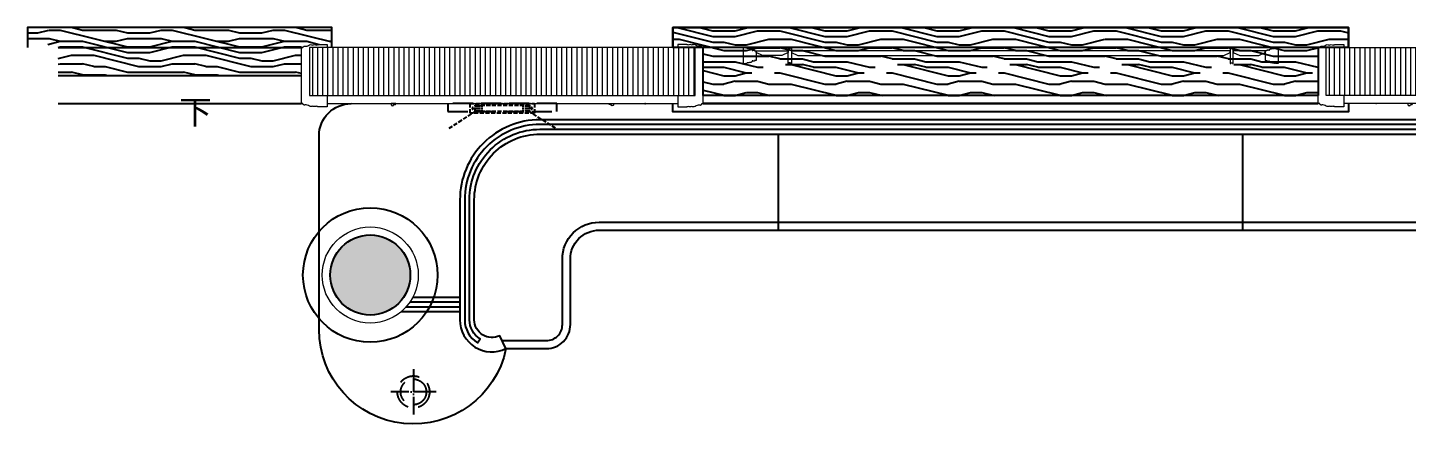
# Model space of a CAD drawing. Header units: millimetres. Extents: x 6321 to 120763, y -355 to 15211.
# Drawn here: x 103543 to 112154, y 11202 to 13704 of the extents above; entities that cross this region are included whole.
import ezdxf

# ---------------------------------------------------------------- set-up
doc = ezdxf.new("R2010")
doc.units = ezdxf.units.MM
for name, pattern in [('DASH', [0.35, 0.25, -0.1]), ('DASHED', [19.05, 12.7, -6.35]), ('DOTE', [61.468, 50.8, -5.08, 0.508, -5.08]), ('HIDDEN2', [0.1875, 0.125, -0.0625])]:
    doc.linetypes.add(name, pattern=pattern)
for name, color, linetype, lineweight in [('_ACM-A-WALL-HACH', 251, 'Continuous', 9), ('I-PL-WALL-FHINISH', 73, 'Continuous', 13), ('I-WALL', 6, 'Continuous', 13)]:
    doc.layers.add(name, color=color, linetype=linetype, lineweight=lineweight)
for name, color, linetype in [('A-LOL061W1', 252, 'Continuous'), ('A-stairs', 2, 'Continuous'), ('D-BASE-WALL', 4, 'Continuous'), ('I-FC-HATCH', 8, 'Continuous'), ('I-PL-FURN', 1, 'DASH'), ('I-PL-IDS-MILL', 40, 'Continuous'), ('I-PL-LIGHT', 1, 'HIDDEN2'), ('I-RCP', 2, 'Continuous'), ('I-RCP-COVER', 10, 'Continuous'), ('ID-TEXT-HEADING-3', 3, 'Continuous')]:
    doc.layers.add(name, color=color, linetype=linetype)
doc.styles.add('Arial', font='ARIALUNI.ttf')
pattern_1 = [(90, (52333.197, -59060.632), (-31.75, 0), [])]

# ---------------------------------------------------------------- blocks, each defined once
blk = doc.blocks.new('K_09291619781205185865')
at = {"layer": 'I-PL-IDS-MILL'}
for p, q in [((-3510.6, 790), (-3805.2, 790)), ((3369.4, 790), (3664.1, 790)), ((-3510.6, 700), (-3877.9, 700)), ((3369.4, 700), (3736.8, 700))]:
    blk.add_line(p, q, dxfattribs=at)
at = {"layer": 'I-PL-IDS-MILL', "color": 8}
for p, q in [((-3510.6, 730), (-3846.9, 730)), ((-3510.6, 760), (-3823.3, 760)), ((3369.4, 760), (3682.2, 760)), ((3369.4, 730), (3705.8, 730))]:
    blk.add_line(p, q, dxfattribs=at)
at = {"layer": 'I-PL-IDS-MILL'}
for points in [[(-3222.8, 470.3, -0.902706), (-4390.6, 590), (-4390.6, 1800, -0.414214), (-4190.6, 2000)], [(4049.4, 2000, -0.414214), (4249.4, 1800), (4249.4, 590, -0.902706), (3081.7, 470.3)], [(-3247.2, 520.3), (-2970.6, 520.3, 0.414214), (-2870.6, 620.3), (-2870.6, 1030, -0.414214), (-2640.6, 1260), (2499.4, 1260, -0.414214), (2729.4, 1030), (2729.4, 620.3, 0.414214), (2829.4, 520.3), (3106.1, 520.3)]]:
    blk.add_lwpolyline(points, format="xyb", dxfattribs=at)
blk.add_lwpolyline([(-1990.6, 2000.1), (1849.4, 2000.1)], dxfattribs=at)
blk.add_lwpolyline([(2869.4, 1900), (-3010.6, 1900, 0.414214), (-3510.6, 1400), (-3510.6, 650, 0.554397), (-3222.8, 470.3), (-3262.3, 551.1, -0.554397), (-3420.6, 650), (-3420.6, 1400, -0.414214), (-3010.6, 1810), (2869.4, 1810, -0.414214), (3279.4, 1400), (3279.4, 650, -0.554397), (3121.2, 551.1), (3081.7, 470.3, 0.554397), (3369.4, 650), (3369.4, 1400, 0.414214)], format="xyb", close=True, dxfattribs=at)
at = {"layer": 'I-PL-IDS-MILL', "color": 8}
blk.add_lwpolyline([(3243.6, 531.3), (3259.5, 505.8, 0.258654), (3339.4, 650), (3339.4, 1400, 0.414214), (2869.4, 1870), (-3010.6, 1870, 0.414214), (-3480.6, 1400), (-3480.6, 650, 0.258654), (-3400.6, 505.8), (-3384.7, 531.3, -0.258654), (-3450.6, 650), (-3450.6, 1400, -0.414214), (-3010.6, 1840), (2869.4, 1840, -0.414214), (3309.4, 1400), (3309.4, 650, -0.258654)], format="xyb", close=True, dxfattribs=at)
for points in [[(-1520.6, 1210), (-1520.6, 1810)], [(1379.4, 1210), (1379.4, 1810)]]:
    blk.add_lwpolyline(points, dxfattribs=at)
blk.add_lwpolyline([(-3222.8, 470.3), (-2970.6, 470.3, 0.414214), (-2820.6, 620.3), (-2820.6, 1030, -0.414214), (-2640.6, 1210), (2499.4, 1210, -0.414214), (2679.4, 1030), (2679.4, 620.3, 0.414214), (2829.4, 470.3), (3081.7, 470.3)], format="xyb", dxfattribs=at)
blk = doc.blocks.new('K_09291619781205151933')
at = {"layer": 'I-PL-WALL-FHINISH'}
for points in [[(-1646.6, 97.3), (-1653.4, 97.3), (-1653.4, 100), (-1670, 100), (-1670, 0), (-1653.4, 0), (-1653.4, 2.7), (-1646.6, 2.7)], [(-1375.1, 100), (-1370.1, 100), (-1370.1, 0), (-1375.1, 0), (-1375.1, 5.1), (-1385, 5.1), (-1385, 0), (-1390, 0), (-1390, 100), (-1385, 100)], [(-1375.1, 100), (-1375.1, 95.4), (-1385, 95.4), (-1385, 100)], [(1375.1, 100), (1370.1, 100), (1370.1, 0), (1375.1, 0), (1375.1, 5.1), (1385, 5.1), (1385, 0), (1390, 0), (1390, 100), (1385, 100)], [(1375.1, 100), (1375.1, 95.4), (1385, 95.4), (1385, 100)], [(1646.6, 97.3), (1653.4, 97.3), (1653.4, 100), (1670, 100), (1670, 0), (1653.4, 0), (1653.4, 2.7), (1646.6, 2.7)]]:
    blk.add_lwpolyline(points, dxfattribs=at)
for points in [[(-1614.5, 84.5), (-1614.5, 81.8), (-1611.1, 81.8), (-1611.1, 84.5), (-1599.6, 84.5), (-1599.6, 80), (-1590, 80), (-1590, 20), (-1599.6, 20), (-1599.6, 15.5), (-1611.1, 15.5), (-1611.1, 18.2), (-1614.5, 18.2), (-1614.5, 15.5, -0.002927)], [(1614.5, 84.5), (1614.5, 81.8), (1611.1, 81.8), (1611.1, 84.5), (1599.6, 84.5), (1599.6, 80), (1590, 80), (1590, 20), (1599.6, 20), (1599.6, 15.5), (1611.1, 15.5), (1611.1, 18.2), (1614.5, 18.2), (1614.5, 15.5, 0.002927)]]:
    blk.add_lwpolyline(points, format="xyb", dxfattribs=at)
for points in [[(-1590, 80), (-1390, 80), (-1390, 70), (-1430, 50), (-1550, 50), (-1590, 70)], [(1370.1, 80), (-1370.1, 80), (-1370.1, 70), (-1330.1, 50), (1330.1, 50), (1370.1, 70)], [(1590, 80), (1390, 80), (1390, 70), (1430, 50), (1550, 50), (1590, 70)]]:
    blk.add_lwpolyline(points, close=True, dxfattribs=at)
for points in [[(-1643.7, 95), (-1644.1, 94.9), (-1644.4, 95), (-1644.9, 95.1), (-1645.4, 95.4), (-1645.8, 95.8), (-1646.3, 96.5), (-1646.6, 97.3)], [(-1635.1, 94.3), (-1637.4, 94.6), (-1640.9, 94.9), (-1642.3, 95), (-1643.7, 95)], [(-1614.5, 84.5), (-1614.8, 85.9), (-1615.4, 87.1), (-1619.1, 90.2), (-1622.6, 92), (-1628.1, 93.4), (-1635.1, 94.3)], [(1614.5, 84.5), (1614.8, 85.9), (1615.4, 87.1), (1619.1, 90.2), (1622.6, 92), (1628.1, 93.4), (1635.1, 94.3)], [(1635.1, 94.3), (1637.4, 94.6), (1640.9, 94.9), (1642.3, 95), (1643.7, 95)], [(1643.7, 95), (1644.1, 94.9), (1644.4, 95), (1644.9, 95.1), (1645.4, 95.4), (1645.8, 95.8), (1646.3, 96.5), (1646.6, 97.3)], [(-1643.7, 5), (-1644.1, 5.1), (-1644.4, 5), (-1644.9, 4.9), (-1645.4, 4.6), (-1645.8, 4.2), (-1646.3, 3.5), (-1646.6, 2.7)], [(-1635.1, 5.7), (-1637.4, 5.4), (-1640.9, 5.1), (-1642.3, 5), (-1643.7, 5)], [(-1614.5, 15.5), (-1614.8, 14.1), (-1615.4, 12.9), (-1619.1, 9.8), (-1622.6, 8), (-1628.1, 6.6), (-1635.1, 5.7)], [(1614.5, 15.5), (1614.8, 14.1), (1615.4, 12.9), (1619.1, 9.8), (1622.6, 8), (1628.1, 6.6), (1635.1, 5.7)], [(1635.1, 5.7), (1637.4, 5.4), (1640.9, 5.1), (1642.3, 5), (1643.7, 5)], [(1643.7, 5), (1644.1, 5.1), (1644.4, 5), (1644.9, 4.9), (1645.4, 4.6), (1645.8, 4.2), (1646.3, 3.5), (1646.6, 2.7)]]:
    blk.add_spline(points, degree=3, dxfattribs=at)
blk = doc.blocks.new('*U17')
at = {"layer": 'I-PL-WALL-FHINISH'}
blk.add_lwpolyline([(0, 0), (2190, 0)], dxfattribs=at)
for points in [[(205, -1), (200, -1), (200, 0), (205, 0)], [(1985, -1), (1990, -1), (1990, 0), (1985, 0)]]:
    blk.add_lwpolyline(points, close=True, dxfattribs=at)
for points in [[(400, 0), (400, -8, -0.320816), (402.7, -10.6), (403.3, -10.6, 0.466827), (414.7, -10.6), (415.3, -10.6, -0.468154), (422.7, -5.5), (423.3, -4.8, 0.645582), (426.7, -4.6), (427.3, -4.6, -0.415157), (430, -3.3), (430, 0)], [(1790, 0), (1790, -8, 0.320816), (1787.3, -10.6), (1786.7, -10.6, -0.466827), (1775.3, -10.6), (1774.7, -10.6, 0.468154), (1767.3, -5.5), (1766.7, -4.8, -0.645582), (1763.3, -4.6), (1762.7, -4.6, 0.415157), (1760, -3.3), (1760, 0)]]:
    blk.add_lwpolyline(points, format="xyb", close=True, dxfattribs=at)
blk = doc.blocks.new('海龙工具_镜前灯')
at = {"color": 8, "linetype": 'DASH', "ltscale": 100}
for p, q in [((-331.6, 0.4), (-169.8, 103.5)), ((332, 0.4), (170.2, 103.5))]:
    blk.add_line(p, q, dxfattribs=at)
at = {"color": 8, "linetype": 'DASH', "ltscale": 40}
for p, q in [((-167, 143.5), (-167, 103.5)), ((-162.2, 143.5), (-162.2, 103.5)), ((-154.5, 143.5), (-154.5, 103.5)), ((-143.4, 143.5), (-143.4, 103.5)), ((-127.5, 143.5), (-127.5, 103.5)), ((127.8, 143.5), (127.8, 103.5)), ((143.8, 143.5), (143.8, 103.5)), ((154.9, 143.5), (154.9, 103.5)), ((162.6, 143.5), (162.6, 103.5)), ((167.4, 143.5), (167.4, 103.5))]:
    blk.add_line(p, q, dxfattribs=at)
at = {"linetype": 'DASH', "ltscale": 100}
blk.add_lwpolyline([(-199.8, 93.5), (200.2, 93.5), (200.2, 153.5), (-199.8, 153.5)], close=True, dxfattribs=at)
at = {"color": 8, "linetype": 'DASH', "ltscale": 100}
blk.add_lwpolyline([(-169.8, 103.5), (170.2, 103.5), (170.2, 143.5), (-169.8, 143.5)], close=True, dxfattribs=at)
at = {"color": 8, "linetype": 'DASH', "ltscale": 31.415927}
for centre in [(-184.2, 123.9), (184.6, 123.9)]:
    blk.add_circle(centre, 5, dxfattribs=at)
blk = doc.blocks.new('海龙_1212224832')
at = {"layer": 'I-PL-LIGHT', "linetype": 'DOTE', "ltscale": 2.783885}
for p, q in [((0, 0), (0, -282.8)), ((141.4, -141.4), (-141.4, -141.4))]:
    blk.add_line(p, q, dxfattribs=at)
at = {"layer": 'I-PL-LIGHT', "linetype": 'DASHED', "ltscale": 10}
for radius in [100, 80]:
    blk.add_circle((0, -141.4), radius, dxfattribs=at)

msp = doc.modelspace()

# ---------------------------------------------------------------- hatches: boundary and pattern name
at = {"layer": '_ACM-A-WALL-HACH'}
h = msp.add_hatch(dxfattribs=at)
h.set_pattern_fill('ANSI31', color=256, scale=10, angle=45)
h.set_pattern_definition(pattern_1)
h.paths.add_polyline_path([(105303.2, 13279.4), (107713.2, 13279.4), (107713.2, 13579.4), (105303.2, 13579.4)])
h = msp.add_hatch(dxfattribs=at)
h.set_pattern_fill('ANSI31', color=256, scale=10, angle=45)
h.set_pattern_definition(pattern_1)
h.paths.add_polyline_path([(111653.2, 13579.4), (114063.2, 13579.4), (114063.2, 13279.4), (111653.2, 13279.4)])
at = {"layer": 'A-LOL061W1'}
msp.add_hatch(color=256, dxfattribs=at).paths.add_polyline_path([(105433.2, 12159.4, 1), (105933.2, 12159.4, 1)])
at = {"layer": 'I-FC-HATCH'}
h = msp.add_hatch(dxfattribs=at)
h.set_pattern_fill('木纹', color=256, scale=34.3137, pattern_type=2)
h.set_pattern_definition([(0, (32416.6, 32850.85), (0, 699.9995), [140, -210, 70, -279.9998]), (0, (32906.6, 32868.35), (0, 699.9995), [140, -559.9996]), (0, (32836.6, 32903.35), (0, 699.9995), [70, -629.9995]), (0, (32451.6, 32920.85), (0, 699.9995), [35, -489.9996, 35, -140]), (0, (32696.6, 32955.85), (0, 699.9995), [140, -210, 35, -314.9998]), (0, (32521.6, 32973.35), (0, 699.9995), [105, -594.9996]), (0, (32696.6, 32990.85), (0, 699.9995), [210, -489.9996]), (0, (32486.6, 33008.35), (0, 699.9995), [140, -559.9996]), (0, (32766.6, 33025.85), (0, 699.9995), [350, -350]), (0, (32556.6, 33060.85), (0, 699.9995), [70, -210, 140, -279.9998]), (0, (33046.6, 33078.35), (0, 699.9995), [140, -559.9996]), (0, (32906.6, 33095.85), (0, 699.9995), [70, -629.9995]), (0, (32766.6, 33113.35), (0, 699.9995), [70, -629.9995]), (0, (32416.6, 33130.85), (0, 699.9995), [140, -559.9996]), (0, (32766.6, 33148.35), (0, 699.9995), [140, -559.9996]), (0, (32766.6, 33183.35), (0, 699.9995), [140, -140, 140, -279.9998]), (0, (32626.6, 33218.35), (0, 699.9995), [70, -349.9997, 140, -140]), (0, (32766.6, 33235.85), (0, 699.9995), [210, -489.9996]), (0, (32766.6, 33270.85), (0, 699.9995), [140, -559.9996]), (0, (32486.6, 33288.35), (0, 699.9995), [210, -279.9998, 70, -140]), (0, (32486.6, 33323.35), (0, 699.9995), [350, -350]), (0, (32906.6, 33340.85), (0, 699.9995), [70, -629.9995]), (0, (32696.6, 33358.35), (0, 699.9995), [140, -559.9996]), (0, (32556.6, 33375.85), (0, 699.9995), [70, -279.9998, 70, -279.9998]), (0, (32486.6, 33393.35), (0, 699.9995), [70, -210, 140, -279.9998]), (0, (32626.6, 33410.85), (0, 699.9995), [70, -349.9997, 70, -210]), (0, (32766.6, 33428.35), (0, 699.9995), [210, -489.9996]), (0, (32486.6, 33463.35), (0, 699.9995), [140, -559.9996]), (0, (32836.6, 33480.85), (0, 699.9995), [70, -629.9995]), (0, (32976.6, 33498.35), (0, 699.9995), [70, -629.9995]), (14.03624, (32906.62, 32903.35), (699.99948, 2e-06), [72.1, -2814.072]), (14.03624, (32976.62, 33060.85), (699.99948, 2e-06), [72.1, -2814.072]), (14.03624, (32906.62, 33480.85), (699.99948, 2e-06), [72.1, -2814.072]), (14.03624, (32696.62, 33218.35), (699.99948, 2e-06), [72.1, -2814.072]), (14.03624, (32836.62, 33323.35), (699.99948, 2e-06), [72.1, -2814.072]), (14.03624, (32906.62, 33270.85), (699.99948, 2e-06), [72.1, -2814.072]), (14.03624, (32556.62, 33393.35), (699.99948, 2e-06), [72.1, -2814.072]), (14.03624, (32836.62, 33358.35), (699.99948, 2e-06), [72.1, -2814.072]), (14.03624, (32976.62, 33095.85), (699.99948, 2e-06), [144.2, -2741.972]), (14.03624, (32906.62, 33148.35), (699.99948, 2e-06), [144.2, -2741.972]), (14.03624, (32906.62, 33183.35), (699.99948, 2e-06), [144.2, -2741.972]), (165.96376, (32696.62, 32955.85), (-699.9996, -0.00013), [72.1, -144.2, 72.1, -2597.772]), (165.96376, (32556.62, 33060.85), (-699.99948, 3e-08), [72.1, -2814.072]), (165.96376, (32556.62, 33375.85), (-699.99948, 3e-08), [144.2, -2741.972]), (194.03624, (32906.62, 32868.35), (-699.99948, -2e-06), [72.1, -2814.072]), (345.96376, (33046.62, 32868.35), (699.99948, -3e-08), [72.1, -2814.072]), (345.96376, (32836.62, 33113.35), (699.99948, -3e-08), [72.1, -2814.072]), (345.96376, (32976.62, 33235.85), (699.99948, -3e-08), [72.1, -2814.072]), (345.96376, (32696.62, 33288.35), (699.99948, -3e-08), [72.1, -2814.072]), (345.96376, (32626.62, 33375.85), (699.99948, -3e-08), [72.1, -2814.072]), (345.96376, (32696.62, 33410.85), (699.99948, -3e-08), [72.1, -2814.072]), (345.96376, (32696.62, 33288.35), (699.99948, -3e-08), [72.1, -2814.072]), (345.96376, (32906.62, 33393.35), (699.99948, -3e-08), [288.4, -2597.772]), (345.96376, (32486.62, 32920.85), (699.99948, -3e-08), [288.4, -2597.772]), (345.96376, (32556.62, 32973.35), (699.99948, -3e-08), [288.4, -2597.772]), (345.96376, (32626.62, 33008.35), (699.9996, 0.00013), [72.1, -144.2, 144.2, -2525.672]), (345.96376, (32626.62, 33060.85), (699.9996, 0.00013), [144.2, -144.2, 144.2, -2453.572]), (345.96376, (32556.62, 33130.85), (699.99948, -3e-08), [288.4, -2597.772]), (345.96376, (32486.62, 33183.35), (699.99948, -3e-08), [288.4, -2597.772]), (345.96376, (32486.62, 33218.35), (699.99948, -3e-08), [288.4, -2597.772]), (345.96376, (32976.62, 33428.35), (699.99948, -3e-08), [72.1, -2814.072]), (345.96377, (33046.62, 33498.35), (699.99948, 0.00013), [144.2, -2741.972]), (345.96377, (32626.62, 33463.35), (699.99948, 0.00013), [144.2, -2741.972]), (345.96376, (32556.62, 32850.85), (699.99948, 1e-05), [288.4, -2597.772]), (345.96376, (32976.62, 33340.85), (699.99948, 1e-05), [216.3, -2669.872]), (345.96376, (33046.62, 33288.35), (699.99948, 1e-05), [432.5997, -2453.572])])
h.paths.add_polyline_path([(105253.2, 13404.4), (103733.2, 13404.4), (103733.2, 13599.3), (103543.2, 13599.4), (103543.2, 13704.4), (105443.2, 13704.4), (105443.2, 13599.4), (105253.2, 13599.3)])
h = msp.add_hatch(dxfattribs=at)
h.set_pattern_fill('木纹', color=256, scale=34.3137, pattern_type=2)
h.set_pattern_definition([(0, (32571.6, 26650.85), (0, 699.9995), [140, -209.9998, 70, -279.9998]), (0, (33061.6, 26668.35), (0, 699.9995), [140, -559.9996]), (0, (32991.6, 26703.35), (0, 699.9995), [70, -629.9995]), (0, (32606.6, 26720.85), (0, 699.9995), [35, -489.9996, 35, -140]), (0, (32851.6, 26755.85), (0, 699.9995), [140, -209.9998, 35, -314.9998]), (0, (32676.6, 26773.35), (0, 699.9995), [105, -594.9996]), (0, (32851.6, 26790.85), (0, 699.9995), [210, -489.9996]), (0, (32641.6, 26808.35), (0, 699.9995), [140, -559.9996]), (0, (32921.6, 26825.85), (0, 699.9995), [350, -350]), (0, (32711.6, 26860.85), (0, 699.9995), [70, -209.9998, 140, -279.9998]), (0, (33201.6, 26878.35), (0, 699.9995), [140, -559.9996]), (0, (33061.6, 26895.85), (0, 699.9995), [70, -629.9995]), (0, (32921.6, 26913.35), (0, 699.9995), [70, -629.9995]), (0, (32571.6, 26930.85), (0, 699.9995), [140, -559.9996]), (0, (32921.6, 26948.35), (0, 699.9995), [140, -559.9996]), (0, (32921.6, 26983.35), (0, 699.9995), [140, -140, 140, -279.9998]), (0, (32781.6, 27018.35), (0, 699.9995), [70, -349.9997, 140, -140]), (0, (32921.6, 27035.85), (0, 699.9995), [210, -489.9996]), (0, (32921.6, 27070.85), (0, 699.9995), [140, -559.9996]), (0, (32641.6, 27088.35), (0, 699.9995), [209.9998, -279.9998, 70, -140]), (0, (32641.6, 27123.35), (0, 699.9995), [350, -350]), (0, (33061.6, 27140.85), (0, 699.9995), [70, -629.9995]), (0, (32851.6, 27158.35), (0, 699.9995), [140, -559.9996]), (0, (32711.6, 27175.85), (0, 699.9995), [70, -279.9998, 70, -279.9998]), (0, (32641.6, 27193.35), (0, 699.9995), [70, -209.9998, 140, -279.9998]), (0, (32781.6, 27210.85), (0, 699.9995), [70, -349.9997, 70, -209.9998]), (0, (32921.6, 27228.35), (0, 699.9995), [210, -489.9996]), (0, (32641.6, 27263.35), (0, 699.9995), [140, -559.9996]), (0, (32991.6, 27280.85), (0, 699.9995), [70, -629.9995]), (0, (33131.6, 27298.35), (0, 699.9995), [70, -629.9995]), (14.03624, (33061.62, 26703.35), (699.99948, 2e-06), [72.1, -2814.072]), (14.03624, (33131.62, 26860.85), (699.99948, 2e-06), [72.1, -2814.072]), (14.03624, (33061.62, 27280.85), (699.99948, 2e-06), [72.1, -2814.072]), (14.03624, (32851.62, 27018.35), (699.99948, 2e-06), [72.1, -2814.072]), (14.03624, (32991.62, 27123.35), (699.99948, 2e-06), [72.1, -2814.072]), (14.03624, (33061.62, 27070.85), (699.99948, 2e-06), [72.1, -2814.072]), (14.03624, (32711.62, 27193.35), (699.99948, 2e-06), [72.1, -2814.072]), (14.03624, (32991.62, 27158.35), (699.99948, 2e-06), [72.1, -2814.072]), (14.03624, (33131.62, 26895.85), (699.99948, 2e-06), [144.2, -2741.972]), (14.03624, (33061.62, 26948.35), (699.99948, 2e-06), [144.2, -2741.972]), (14.03624, (33061.62, 26983.35), (699.99948, 2e-06), [144.2, -2741.972]), (165.96376, (32851.62, 26755.85), (-699.9996, -0.00013), [72.1, -144.2, 72.1, -2597.7718]), (165.96376, (32711.62, 26860.85), (-699.99948, 3e-08), [72.1, -2814.072]), (165.96376, (32711.62, 27175.85), (-699.99948, 3e-08), [144.2, -2741.972]), (194.03624, (33061.62, 26668.35), (-699.99948, -2e-06), [72.1, -2814.072]), (345.96376, (33201.62, 26668.35), (699.99948, -3e-08), [72.1, -2814.072]), (345.96376, (32991.62, 26913.35), (699.99948, -3e-08), [72.1, -2814.072]), (345.96376, (33131.62, 27035.85), (699.99948, -3e-08), [72.1, -2814.072]), (345.96376, (32851.62, 27088.35), (699.99948, -3e-08), [72.1, -2814.072]), (345.96376, (32781.62, 27175.85), (699.99948, -3e-08), [72.1, -2814.072]), (345.96376, (32851.62, 27210.85), (699.99948, -3e-08), [72.1, -2814.072]), (345.96376, (32851.62, 27088.35), (699.99948, -3e-08), [72.1, -2814.072]), (345.96376, (33061.62, 27193.35), (699.99948, -3e-08), [288.4, -2597.772]), (345.96376, (32641.62, 26720.85), (699.99948, -3e-08), [288.4, -2597.772]), (345.96376, (32711.62, 26773.35), (699.99948, -3e-08), [288.4, -2597.772]), (345.96376, (32781.62, 26808.35), (699.9996, 0.00013), [72.1, -144.2, 144.2, -2525.672]), (345.96376, (32781.62, 26860.85), (699.9996, 0.00013), [144.2, -144.2, 144.2, -2453.572]), (345.96376, (32711.62, 26930.85), (699.99948, -3e-08), [288.4, -2597.772]), (345.96376, (32641.62, 26983.35), (699.99948, -3e-08), [288.4, -2597.772]), (345.96376, (32641.62, 27018.35), (699.99948, -3e-08), [288.4, -2597.772]), (345.96376, (33131.62, 27228.35), (699.99948, -3e-08), [72.1, -2814.072]), (345.96377, (33201.62, 27298.35), (699.99948, 0.00013), [144.2, -2741.972]), (345.96377, (32781.62, 27263.35), (699.99948, 0.00013), [144.2, -2741.972]), (345.96376, (32711.62, 26650.85), (699.99948, 1e-05), [288.4, -2597.772]), (345.96376, (33131.62, 27140.85), (699.99948, 1e-05), [216.3, -2669.872]), (345.96376, (33201.62, 27088.35), (699.99948, 1e-05), [432.5997, -2453.572])])
h.paths.add_polyline_path([(111603.2, 13279.4), (107763.2, 13279.4), (107763.2, 13579.3), (107573.2, 13579.4), (107573.2, 13704.4), (111793.2, 13704.4), (111793.2, 13579.4), (111603.2, 13579.3)])

# ---------------------------------------------------------------- linework, layer by layer
at = {"layer": 'A-stairs'}
for points in [[(105443.2, 13579.4), (105443.2, 13704.4), (103543.2, 13704.4), (103543.2, 13579.4)], [(111793.2, 13579.4), (111793.2, 13704.4), (107573.2, 13704.4), (107573.2, 13579.4)], [(103733.2, 13404.4), (105253.2, 13404.4)], [(111793.2, 13229.4), (111793.2, 13179.3), (107573.2, 13179.3), (107573.2, 13229.4)]]:
    msp.add_lwpolyline(points, dxfattribs=at)
at = {"layer": 'D-BASE-WALL'}
msp.add_circle((105683.2, 12159.4), 250, dxfattribs=at)
at = {"layer": 'I-FC-HATCH'}
msp.add_lwpolyline([(111603.2, 13279.4), (107763.2, 13279.4), (107763.2, 13579.3), (107573.2, 13579.4), (107573.2, 13704.4), (111793.2, 13704.4), (111793.2, 13579.4), (111603.2, 13579.3)], close=True, dxfattribs=at)
at = {"layer": 'I-PL-FURN', "ltscale": 500}
msp.add_lwpolyline([(106168.1, 13179.4), (106848.3, 13179.4), (106848.3, 13229.4), (106168.1, 13229.4)], close=True, dxfattribs=at)
at = {"layer": 'I-PL-WALL-FHINISH'}
for points in [[(105413.2, 13279.4), (105413.2, 13209.4), (105356.2, 13209.4, 0.37825), (105351.4, 13212.4, -0.623496), (105346.7, 13214.4, -0.284819), (105322.8, 13214.4, -0.636149), (105315.7, 13212.4, -0.282378), (105303.3, 13212.8, 0.186128), (105275.1, 13221.4, -0.824383), (105269.2, 13222.4), (105266.8, 13222.4, 0.262247), (105263.2, 13225.5), (105263.2, 13229.5), (105253.2, 13229.5), (105253.2, 13579.3), (105263.2, 13579.3), (105263.2, 13583.3, 0.262247), (105266.8, 13586.3), (105269.2, 13586.3, -0.824383), (105275.1, 13587.3, 0.186128), (105303.3, 13595.9, -0.282378), (105315.7, 13596.4, -0.636149), (105322.8, 13594.3, -0.284819), (105346.7, 13594.3, -0.623496), (105351.4, 13596.4, 0.37825), (105356.2, 13599.4), (105413.2, 13599.4), (105413.2, 13579.4)], [(107603.2, 13279.4), (107603.2, 13209.4), (107660.2, 13209.4, -0.37825), (107665, 13212.4, 0.623496), (107669.7, 13214.4, 0.284819), (107693.6, 13214.4, 0.636149), (107700.7, 13212.4, 0.282378), (107713, 13212.8, -0.186128), (107741.3, 13221.4, 0.824383), (107747.2, 13222.4), (107749.6, 13222.4, -0.262247), (107753.2, 13225.5), (107753.2, 13229.5), (107763.2, 13229.5), (107763.2, 13579.3), (107753.2, 13579.3), (107753.2, 13583.3, -0.262247), (107749.6, 13586.3), (107747.2, 13586.3, 0.824383), (107741.3, 13587.3, -0.186128), (107713, 13595.9, 0.282378), (107700.7, 13596.4, 0.636149), (107693.6, 13594.3, 0.284819), (107669.7, 13594.3, 0.623496), (107665, 13596.4, -0.37825), (107660.2, 13599.4), (107603.2, 13599.4), (107603.2, 13579.4)], [(111763.2, 13279.4), (111763.2, 13209.4), (111706.2, 13209.4, 0.37825), (111701.4, 13212.4, -0.623496), (111696.7, 13214.4, -0.284819), (111672.8, 13214.4, -0.636149), (111665.7, 13212.4, -0.282378), (111653.3, 13212.8, 0.186128), (111625.1, 13221.4, -0.824383), (111619.2, 13222.4), (111616.8, 13222.4, 0.262247), (111613.2, 13225.5), (111613.2, 13229.5), (111603.2, 13229.5), (111603.2, 13579.3), (111613.2, 13579.3), (111613.2, 13583.3, 0.262247), (111616.8, 13586.3), (111619.2, 13586.3, -0.824383), (111625.1, 13587.3, 0.186128), (111653.3, 13595.9, -0.282378), (111665.7, 13596.4, -0.636149), (111672.8, 13594.3, -0.284819), (111696.7, 13594.3, -0.623496), (111701.4, 13596.4, 0.37825), (111706.2, 13599.4), (111763.2, 13599.4), (111763.2, 13579.4)]]:
    msp.add_lwpolyline(points, format="xyb", dxfattribs=at)
msp.add_circle((105683.2, 12159.4), 300, dxfattribs=at)
at = {"layer": 'I-RCP'}
for points in [[(103733.2, 13579.3), (105253.2, 13579.3)], [(111603.2, 13579.3), (107763.2, 13579.3)], [(103733.2, 13229.5), (105253.2, 13229.5)], [(111603.2, 13229.5), (107763.2, 13229.5)]]:
    msp.add_lwpolyline(points, dxfattribs=at)
at = {"layer": 'I-RCP-COVER'}
msp.add_circle((105683.2, 12159.4), 420, dxfattribs=at)
at = {"layer": 'I-WALL'}
for points in [[(105303.2, 13279.4), (107713.2, 13279.4), (107713.2, 13579.4), (105303.2, 13579.4)], [(111653.2, 13579.4), (114063.2, 13579.4), (114063.2, 13279.4), (111653.2, 13279.4)]]:
    msp.add_lwpolyline(points, close=True, dxfattribs=at)

# ---------------------------------------------------------------- block references
at = {"layer": 'I-PL-IDS-MILL'}
msp.add_blockref('K_09291619781205185865', (109753.8, 11229.4), dxfattribs=at)
at = {"layer": 'I-PL-LIGHT', "linetype": 'DASHED', "ltscale": 10, "xscale": -1}
msp.add_blockref('海龙工具_镜前灯', (106508.4, 13075.9), dxfattribs=at)
at = {"layer": 'I-PL-LIGHT'}
msp.add_blockref('海龙_1212224832', (105953.2, 11570.8), dxfattribs=at)
at = {"layer": 'I-PL-WALL-FHINISH'}
for name, p in [('K_09291619781205151933', (109683.2, 13479.3)), ('*U17', (105413.2, 13229.4))]:
    msp.add_blockref(name, p, dxfattribs=at)
at = {"layer": 'I-PL-WALL-FHINISH', "xscale": -1}
msp.add_blockref('*U17', (113953.2, 13229.4), dxfattribs=at)

# ---------------------------------------------------------------- texts
at = {"layer": 'ID-TEXT-HEADING-3', "style": 'Arial'}
msp.add_text('下', height=150, dxfattribs=at).set_placement((104489.8, 13102))

doc.saveas('drawing.dxf')
